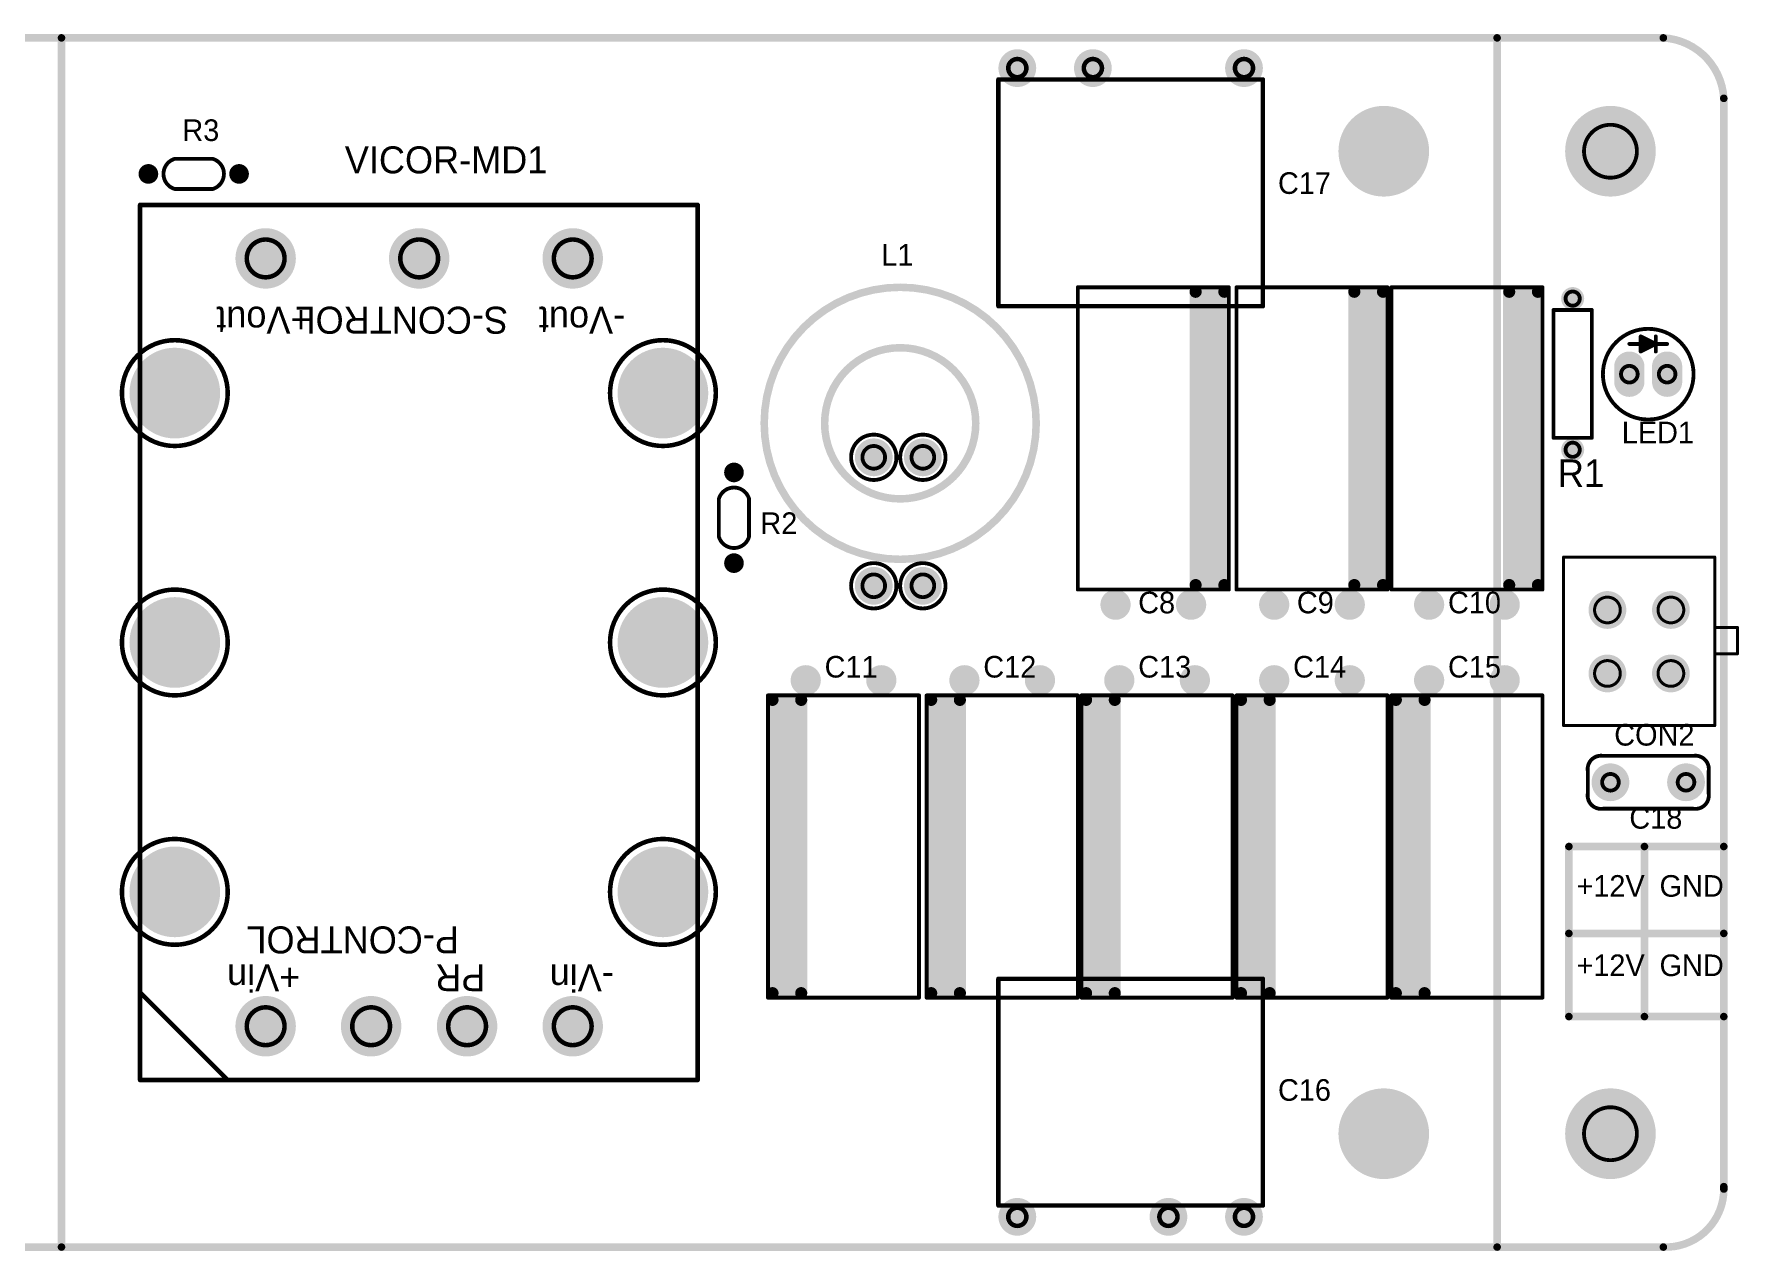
# Model space of a CAD drawing. Extents: x -2 to 211, y 0 to 80.
# Drawn here: x 98.2 to 211, y -0.3 to 80.2 of the extents above; entities that cross this region are included whole.
import ezdxf
from ezdxf.enums import TextEntityAlignment as Align

# ---------------------------------------------------------------- set-up
doc = ezdxf.new("R2010")
doc.units = 0
doc.header["$MEASUREMENT"] = 0
for name, color, linetype in [('2DLINES_1', 3, 'Continuous'), ('2DLINES_ALL', 2, 'Continuous'), ('BOARD_OUTLINE', 1, 'Continuous'), ('COMP_OUTLINE_TOP', 5, 'Continuous'), ('PADLAYER_BOTTOM', 7, 'Continuous'), ('PADLAYER_TOP', 6, 'Continuous'), ('TEXT_1', 4, 'Continuous'), ('TEXT_ALL', 10, 'Continuous'), ('TOOL_TOP', 8, 'Continuous')]:
    doc.layers.add(name, color=color, linetype=linetype)

msp = doc.modelspace()

# ---------------------------------------------------------------- linework, layer by layer
at = {"layer": '2DLINES_1'}
for points, const_width in [([(206.25, 59.75), (203.75, 59.75)], 0.254), ([(204.5, 59.25), (204.5, 60.25)], 0.254), ([(204.5, 60.25), (205.5, 59.75)], 0.254), ([(204.5, 59.5), (204.5, 60)], 0.254), ([(204.5, 60), (205.25, 59.75)], 0.254), ([(205.5, 59.75), (204.5, 59.25)], 0.254), ([(205.25, 59.75), (204.5, 59.5)], 0.254), ([(205.5, 59.25), (205.5, 60.25)], 0.254), ([(199.75, 26.5), (210, 26.5)], 0.5), ([(199.75, 15.25), (199.75, 26.5)], 0.5), ([(204.75, 26.5), (204.75, 15.25)], 0.5), ([(210, 26.5), (210, 15.25)], 0.5), ([(199.75, 20.75), (210, 20.75)], 0.5), ([(210, 15.25), (199.75, 15.25)], 0.5)]:
    msp.add_lwpolyline(points, dxfattribs=dict(at, const_width=const_width))
for points, const_width in [([(203.6865, 59.75, 1), (203.8135, 59.75, 1)], 0.127), ([(204.4365, 60.25, 1), (204.5635, 60.25, 1)], 0.127), ([(204.4365, 60.25, 1), (204.5635, 60.25, 1)], 0.127), ([(204.4365, 60, 1), (204.5635, 60, 1)], 0.127), ([(204.4365, 60, 1), (204.5635, 60, 1)], 0.127), ([(205.1865, 59.75, 1), (205.3135, 59.75, 1)], 0.127), ([(205.1865, 59.75, 1), (205.3135, 59.75, 1)], 0.127), ([(205.4365, 60.25, 1), (205.5635, 60.25, 1)], 0.127), ([(205.4365, 59.75, 1), (205.5635, 59.75, 1)], 0.127), ([(205.4365, 59.75, 1), (205.5635, 59.75, 1)], 0.127), ([(206.1865, 59.75, 1), (206.3135, 59.75, 1)], 0.127), ([(204.4365, 59.5, 1), (204.5635, 59.5, 1)], 0.127), ([(204.4365, 59.5, 1), (204.5635, 59.5, 1)], 0.127), ([(204.4365, 59.25, 1), (204.5635, 59.25, 1)], 0.127), ([(204.4365, 59.25, 1), (204.5635, 59.25, 1)], 0.127), ([(205.4365, 59.25, 1), (205.5635, 59.25, 1)], 0.127), ([(199.625, 26.5, 1), (199.875, 26.5, 1)], 0.25), ([(199.625, 26.5, 1), (199.875, 26.5, 1)], 0.25), ([(204.625, 26.5, 1), (204.875, 26.5, 1)], 0.25), ([(209.875, 26.5, 1), (210.125, 26.5, 1)], 0.25), ([(209.875, 26.5, 1), (210.125, 26.5, 1)], 0.25), ([(199.625, 20.75, 1), (199.875, 20.75, 1)], 0.25), ([(209.875, 20.75, 1), (210.125, 20.75, 1)], 0.25), ([(199.625, 15.25, 1), (199.875, 15.25, 1)], 0.25), ([(199.625, 15.25, 1), (199.875, 15.25, 1)], 0.25), ([(204.625, 15.25, 1), (204.875, 15.25, 1)], 0.25), ([(209.875, 15.25, 1), (210.125, 15.25, 1)], 0.25), ([(209.875, 15.25, 1), (210.125, 15.25, 1)], 0.25)]:
    msp.add_lwpolyline(points, format="xyb", close=True, dxfattribs=dict(at, const_width=const_width))
at = {"layer": '2DLINES_ALL', "const_width": 0.5}
for points in [[(100, 80), (195, 80)], [(100, 0), (100, 80)], [(195, 80), (195, 0)], [(195, 0), (100, 0)]]:
    msp.add_lwpolyline(points, dxfattribs=at)
at = {"layer": '2DLINES_ALL', "const_width": 0.25}
for points in [[(99.875, 80, 1), (100.125, 80, 1)], [(99.875, 80, 1), (100.125, 80, 1)], [(194.875, 80, 1), (195.125, 80, 1)], [(194.875, 80, 1), (195.125, 80, 1)], [(99.875, 0, 1), (100.125, 0, 1)], [(99.875, 0, 1), (100.125, 0, 1)], [(194.875, 0, 1), (195.125, 0, 1)], [(194.875, 0, 1), (195.125, 0, 1)]]:
    msp.add_lwpolyline(points, format="xyb", close=True, dxfattribs=at)
at = {"layer": '2DLINES_ALL', "const_width": 0.5}
for points in [[(146.5, 54.5, 1), (164.5, 54.5, 1), (146.5, 54.5)], [(150.5, 54.5, 1), (160.5, 54.5, 1), (150.5, 54.5)]]:
    msp.add_lwpolyline(points, format="xyb", dxfattribs=at)
at = {"layer": 'BOARD_OUTLINE', "const_width": 0.5}
for points in [[(206, 80), (4, 80, 0.43248)], [(210, 76, 0.380363), (206, 80)], [(210, 4), (210, 76, 0.380363)], [(206, 0, 0.426536), (210.00337, 3.83909, 0.010472)], [(210.00337, 3.83909, 0.010472), (210, 4)], [(4, 0), (206, 0, 0.426536)]]:
    msp.add_lwpolyline(points, format="xyb", dxfattribs=at)
at = {"layer": 'BOARD_OUTLINE', "const_width": 0.25}
for points in [[(205.875, 80, 1), (206.125, 80, 1)], [(205.875, 80, 1), (206.125, 80, 1)], [(209.875, 76, 1), (210.125, 76, 1)], [(209.875, 76, 1), (210.125, 76, 1)], [(209.875, 4, 1), (210.125, 4, 1)], [(209.875, 4, 1), (210.125, 4, 1)], [(209.87837, 3.83909, 1), (210.12837, 3.83909, 1)], [(209.87837, 3.83909, 1), (210.12837, 3.83909, 1)], [(205.875, 0, 1), (206.125, 0, 1)], [(205.875, 0, 1), (206.125, 0, 1)]]:
    msp.add_lwpolyline(points, format="xyb", close=True, dxfattribs=at)
at = {"layer": 'COMP_OUTLINE_TOP'}
for points, const_width in [([(179.5, 77.25), (162, 77.24999)], 0.3), ([(162, 77.24999), (162.00001, 62.24999)], 0.3), ([(179.50001, 62.25), (179.5, 77.25)], 0.3), ([(105.19999, 68.95), (142.09999, 68.95001)], 0.3), ([(105.20001, 11.05), (105.19999, 68.95)], 0.3), ([(142.09999, 68.95001), (142.10001, 11.05001)], 0.3), ([(167.25, 63.5), (177.25, 63.5)], 0.254), ([(167.25, 43.5), (167.25, 63.5)], 0.254), ([(175.05, 43.8), (175.05, 63.2)], 0.8), ([(175.05, 63.2), (176.95, 63.2)], 0.8), ([(175.992, 62.5), (175.992, 44.4)], 1.5), ([(176.95, 63.2), (176.95, 43.8)], 0.8), ([(177.25, 63.5), (177.25, 43.5)], 0.254), ([(177.75, 63.5), (187.75, 63.5)], 0.254), ([(177.75, 43.5), (177.75, 63.5)], 0.254), ([(185.55, 43.8), (185.55, 63.2)], 0.8), ([(185.55, 63.2), (187.45, 63.2)], 0.8), ([(186.492, 62.5), (186.492, 44.4)], 1.5), ([(187.45, 63.2), (187.45, 43.8)], 0.8), ([(187.75, 63.5), (187.75, 43.5)], 0.254), ([(188, 63.5), (198, 63.5)], 0.254), ([(188, 43.5), (188, 63.5)], 0.254), ([(195.8, 43.8), (195.8, 63.2)], 0.8), ([(195.8, 63.2), (197.7, 63.2)], 0.8), ([(196.742, 62.5), (196.742, 44.4)], 1.5), ([(197.7, 63.2), (197.7, 43.8)], 0.8), ([(198, 63.5), (198, 43.5)], 0.254), ([(162.00001, 62.24999), (179.50001, 62.25)], 0.3), ([(198.73, 53.54), (198.73, 62)], 0.254), ([(198.73, 62), (201.27, 62)], 0.254), ([(201.27, 62), (201.27, 53.54)], 0.254), ([(201.27, 53.54), (198.73, 53.54)], 0.254), ([(209.4, 45.65), (199.4, 45.65)], 0.2), ([(199.4, 45.65), (199.4, 34.5)], 0.2), ([(209.4, 41), (209.4, 45.65)], 0.2), ([(176.95, 43.8), (175.05, 43.8)], 0.8), ([(187.45, 43.8), (185.55, 43.8)], 0.8), ([(197.7, 43.8), (195.8, 43.8)], 0.8), ([(177.25, 43.5), (167.25, 43.5)], 0.254), ([(187.75, 43.5), (177.75, 43.5)], 0.254), ([(198, 43.5), (188, 43.5)], 0.254), ([(209.4, 43.15), (209.4, 36.65)], 0.2), ([(210.9, 41), (209.4, 41)], 0.2), ([(210.9, 39.25), (210.9, 41)], 0.2), ([(209.4, 34.5), (209.4, 39.25)], 0.2), ([(209.4, 39.25), (210.9, 39.25)], 0.2), ([(146.74999, 16.5), (146.75, 36.5)], 0.254), ([(146.75, 36.5), (156.75, 36.5)], 0.254), ([(147.04999, 16.8), (147.05, 36.2)], 0.8), ([(147.05, 36.2), (148.95, 36.2)], 0.8), ([(148.00799, 17.5), (148.008, 35.6)], 1.5), ([(148.95, 36.2), (148.94999, 16.8)], 0.8), ([(156.75, 36.5), (156.74999, 16.5)], 0.254), ([(157.24999, 16.5), (157.25, 36.5)], 0.254), ([(157.25, 36.5), (167.25, 36.5)], 0.254), ([(157.54999, 16.8), (157.55, 36.2)], 0.8), ([(157.55, 36.2), (159.45, 36.2)], 0.8), ([(158.50799, 17.5), (158.508, 35.6)], 1.5), ([(159.45, 36.2), (159.44999, 16.8)], 0.8), ([(167.25, 36.5), (167.24999, 16.5)], 0.254), ([(167.49999, 16.5), (167.5, 36.5)], 0.254), ([(167.5, 36.5), (177.5, 36.5)], 0.254), ([(167.79999, 16.8), (167.8, 36.2)], 0.8), ([(167.8, 36.2), (169.7, 36.2)], 0.8), ([(168.75799, 17.5), (168.758, 35.6)], 1.5), ([(169.7, 36.2), (169.69999, 16.8)], 0.8), ([(177.5, 36.5), (177.49999, 16.5)], 0.254), ([(177.74999, 16.5), (177.75, 36.5)], 0.254), ([(177.75, 36.5), (187.75, 36.5)], 0.254), ([(178.04999, 16.8), (178.05, 36.2)], 0.8), ([(178.05, 36.2), (179.95, 36.2)], 0.8), ([(179.00799, 17.5), (179.008, 35.6)], 1.5), ([(179.95, 36.2), (179.94999, 16.8)], 0.8), ([(187.75, 36.5), (187.74999, 16.5)], 0.254), ([(187.99999, 16.5), (188, 36.5)], 0.254), ([(188, 36.5), (198, 36.5)], 0.254), ([(188.29999, 16.8), (188.3, 36.2)], 0.8), ([(188.3, 36.2), (190.2, 36.2)], 0.8), ([(189.25799, 17.5), (189.258, 35.6)], 1.5), ([(190.2, 36.2), (190.19999, 16.8)], 0.8), ([(198, 36.5), (197.99999, 16.5)], 0.254), ([(199.4, 34.5), (209.4, 34.5)], 0.2), ([(202, 32.5), (208, 32.5)], 0.254), ([(148.94999, 16.8), (147.04999, 16.8)], 0.8), ([(159.44999, 16.8), (157.54999, 16.8)], 0.8), ([(179.5, 17.75), (162, 17.75)], 0.3), ([(162, 17.75), (162, 2.75)], 0.3), ([(169.69999, 16.8), (167.79999, 16.8)], 0.8), ([(179.94999, 16.8), (178.04999, 16.8)], 0.8), ([(179.5, 2.75), (179.5, 17.75)], 0.3), ([(190.19999, 16.8), (188.29999, 16.8)], 0.8), ([(110.80001, 11.25), (105.30001, 16.75)], 0.3), ([(156.74999, 16.5), (146.74999, 16.5)], 0.254), ([(167.24999, 16.5), (157.24999, 16.5)], 0.254), ([(177.49999, 16.5), (167.49999, 16.5)], 0.254), ([(187.74999, 16.5), (177.74999, 16.5)], 0.254), ([(197.99999, 16.5), (187.99999, 16.5)], 0.254), ([(110.30001, 11.75), (110.80001, 11.25)], 0.3), ([(110.30001, 11.75), (110.92501, 11.125)], 0.3), ([(142.10001, 11.05001), (105.20001, 11.05)], 0.3), ([(162, 2.75), (179.5, 2.75)], 0.3)]:
    msp.add_lwpolyline(points, dxfattribs=dict(at, const_width=const_width))
for points, const_width in [([(161.925, 77.24999, 1), (162.075, 77.24999, 1)], 0.15), ([(161.925, 77.24999, 1), (162.075, 77.24999, 1)], 0.15), ([(179.425, 77.25, 1), (179.575, 77.25, 1)], 0.15), ([(179.425, 77.25, 1), (179.575, 77.25, 1)], 0.15), ([(106.6865, 71, 1), (106.8135, 71, 1)], 0.127), ([(106.6865, 71, 1), (106.8135, 71, 1)], 0.127), ([(107.4365, 72, 1), (107.5635, 72, 1)], 0.127), ([(107.4365, 72, 1), (107.5635, 72, 1)], 0.127), ([(109.9365, 72, 1), (110.0635, 72, 1)], 0.127), ([(109.9365, 72, 1), (110.0635, 72, 1)], 0.127), ([(110.6865, 71, 1), (110.8135, 71, 1)], 0.127), ([(110.6865, 71, 1), (110.8135, 71, 1)], 0.127), ([(107.4365, 70, 1), (107.5635, 70, 1)], 0.127), ([(107.4365, 70, 1), (107.5635, 70, 1)], 0.127), ([(109.9365, 70, 1), (110.0635, 70, 1)], 0.127), ([(109.9365, 70, 1), (110.0635, 70, 1)], 0.127), ([(105.12499, 68.95, 1), (105.27499, 68.95, 1)], 0.15), ([(105.12499, 68.95, 1), (105.27499, 68.95, 1)], 0.15), ([(142.02499, 68.95001, 1), (142.17499, 68.95001, 1)], 0.15), ([(142.02499, 68.95001, 1), (142.17499, 68.95001, 1)], 0.15), ([(167.1865, 63.5, 1), (167.3135, 63.5, 1)], 0.127), ([(167.1865, 63.5, 1), (167.3135, 63.5, 1)], 0.127), ([(174.85, 63.2, 1), (175.25, 63.2, 1)], 0.4), ([(174.85, 63.2, 1), (175.25, 63.2, 1)], 0.4), ([(175.617, 62.5, 1), (176.367, 62.5, 1)], 0.75), ([(176.75, 63.2, 1), (177.15, 63.2, 1)], 0.4), ([(176.75, 63.2, 1), (177.15, 63.2, 1)], 0.4), ([(177.1865, 63.5, 1), (177.3135, 63.5, 1)], 0.127), ([(177.1865, 63.5, 1), (177.3135, 63.5, 1)], 0.127), ([(177.6865, 63.5, 1), (177.8135, 63.5, 1)], 0.127), ([(177.6865, 63.5, 1), (177.8135, 63.5, 1)], 0.127), ([(185.35, 63.2, 1), (185.75, 63.2, 1)], 0.4), ([(185.35, 63.2, 1), (185.75, 63.2, 1)], 0.4), ([(186.117, 62.5, 1), (186.867, 62.5, 1)], 0.75), ([(187.25, 63.2, 1), (187.65, 63.2, 1)], 0.4), ([(187.25, 63.2, 1), (187.65, 63.2, 1)], 0.4), ([(187.6865, 63.5, 1), (187.8135, 63.5, 1)], 0.127), ([(187.6865, 63.5, 1), (187.8135, 63.5, 1)], 0.127), ([(187.9365, 63.5, 1), (188.0635, 63.5, 1)], 0.127), ([(187.9365, 63.5, 1), (188.0635, 63.5, 1)], 0.127), ([(195.6, 63.2, 1), (196, 63.2, 1)], 0.4), ([(195.6, 63.2, 1), (196, 63.2, 1)], 0.4), ([(196.367, 62.5, 1), (197.117, 62.5, 1)], 0.75), ([(197.5, 63.2, 1), (197.9, 63.2, 1)], 0.4), ([(197.5, 63.2, 1), (197.9, 63.2, 1)], 0.4), ([(197.9365, 63.5, 1), (198.0635, 63.5, 1)], 0.127), ([(197.9365, 63.5, 1), (198.0635, 63.5, 1)], 0.127), ([(161.92501, 62.24999, 1), (162.07501, 62.24999, 1)], 0.15), ([(161.92501, 62.24999, 1), (162.07501, 62.24999, 1)], 0.15), ([(179.42501, 62.25, 1), (179.57501, 62.25, 1)], 0.15), ([(179.42501, 62.25, 1), (179.57501, 62.25, 1)], 0.15), ([(198.6665, 62, 1), (198.7935, 62, 1)], 0.127), ([(198.6665, 62, 1), (198.7935, 62, 1)], 0.127), ([(201.2065, 62, 1), (201.3335, 62, 1)], 0.127), ([(201.2065, 62, 1), (201.3335, 62, 1)], 0.127), ([(198.6665, 53.54, 1), (198.7935, 53.54, 1)], 0.127), ([(198.6665, 53.54, 1), (198.7935, 53.54, 1)], 0.127), ([(201.2065, 53.54, 1), (201.3335, 53.54, 1)], 0.127), ([(201.2065, 53.54, 1), (201.3335, 53.54, 1)], 0.127), ([(144.4365, 50.25, 1), (144.5635, 50.25, 1)], 0.127), ([(144.4365, 50.25, 1), (144.5635, 50.25, 1)], 0.127), ([(143.4365, 49.5, 1), (143.5635, 49.5, 1)], 0.127), ([(143.4365, 49.5, 1), (143.5635, 49.5, 1)], 0.127), ([(145.4365, 49.5, 1), (145.5635, 49.5, 1)], 0.127), ([(145.4365, 49.5, 1), (145.5635, 49.5, 1)], 0.127), ([(143.4365, 47, 1), (143.5635, 47, 1)], 0.127), ([(143.4365, 47, 1), (143.5635, 47, 1)], 0.127), ([(144.4365, 46.25, 1), (144.5635, 46.25, 1)], 0.127), ([(144.4365, 46.25, 1), (144.5635, 46.25, 1)], 0.127), ([(145.4365, 47, 1), (145.5635, 47, 1)], 0.127), ([(145.4365, 47, 1), (145.5635, 47, 1)], 0.127), ([(175.617, 44.4, 1), (176.367, 44.4, 1)], 0.75), ([(186.117, 44.4, 1), (186.867, 44.4, 1)], 0.75), ([(196.367, 44.4, 1), (197.117, 44.4, 1)], 0.75), ([(199.35, 45.65, 1), (199.45, 45.65, 1)], 0.1), ([(199.35, 45.65, 1), (199.45, 45.65, 1)], 0.1), ([(209.35, 45.65, 1), (209.45, 45.65, 1)], 0.1), ([(209.35, 45.65, 1), (209.45, 45.65, 1)], 0.1), ([(174.85, 43.8, 1), (175.25, 43.8, 1)], 0.4), ([(174.85, 43.8, 1), (175.25, 43.8, 1)], 0.4), ([(176.75, 43.8, 1), (177.15, 43.8, 1)], 0.4), ([(176.75, 43.8, 1), (177.15, 43.8, 1)], 0.4), ([(185.35, 43.8, 1), (185.75, 43.8, 1)], 0.4), ([(185.35, 43.8, 1), (185.75, 43.8, 1)], 0.4), ([(187.25, 43.8, 1), (187.65, 43.8, 1)], 0.4), ([(187.25, 43.8, 1), (187.65, 43.8, 1)], 0.4), ([(195.6, 43.8, 1), (196, 43.8, 1)], 0.4), ([(195.6, 43.8, 1), (196, 43.8, 1)], 0.4), ([(197.5, 43.8, 1), (197.9, 43.8, 1)], 0.4), ([(197.5, 43.8, 1), (197.9, 43.8, 1)], 0.4), ([(167.1865, 43.5, 1), (167.3135, 43.5, 1)], 0.127), ([(167.1865, 43.5, 1), (167.3135, 43.5, 1)], 0.127), ([(177.1865, 43.5, 1), (177.3135, 43.5, 1)], 0.127), ([(177.1865, 43.5, 1), (177.3135, 43.5, 1)], 0.127), ([(177.6865, 43.5, 1), (177.8135, 43.5, 1)], 0.127), ([(177.6865, 43.5, 1), (177.8135, 43.5, 1)], 0.127), ([(187.6865, 43.5, 1), (187.8135, 43.5, 1)], 0.127), ([(187.6865, 43.5, 1), (187.8135, 43.5, 1)], 0.127), ([(187.9365, 43.5, 1), (188.0635, 43.5, 1)], 0.127), ([(187.9365, 43.5, 1), (188.0635, 43.5, 1)], 0.127), ([(197.9365, 43.5, 1), (198.0635, 43.5, 1)], 0.127), ([(197.9365, 43.5, 1), (198.0635, 43.5, 1)], 0.127), ([(209.35, 43.15, 1), (209.45, 43.15, 1)], 0.1), ([(209.35, 41, 1), (209.45, 41, 1)], 0.1), ([(209.35, 41, 1), (209.45, 41, 1)], 0.1), ([(210.85, 41, 1), (210.95, 41, 1)], 0.1), ([(210.85, 41, 1), (210.95, 41, 1)], 0.1), ([(209.35, 39.25, 1), (209.45, 39.25, 1)], 0.1), ([(209.35, 39.25, 1), (209.45, 39.25, 1)], 0.1), ([(210.85, 39.25, 1), (210.95, 39.25, 1)], 0.1), ([(210.85, 39.25, 1), (210.95, 39.25, 1)], 0.1), ([(146.6865, 36.5, 1), (146.8135, 36.5, 1)], 0.127), ([(146.6865, 36.5, 1), (146.8135, 36.5, 1)], 0.127), ([(146.85, 36.2, 1), (147.25, 36.2, 1)], 0.4), ([(146.85, 36.2, 1), (147.25, 36.2, 1)], 0.4), ([(147.633, 35.6, 1), (148.383, 35.6, 1)], 0.75), ([(148.75, 36.2, 1), (149.15, 36.2, 1)], 0.4), ([(148.75, 36.2, 1), (149.15, 36.2, 1)], 0.4), ([(156.6865, 36.5, 1), (156.8135, 36.5, 1)], 0.127), ([(156.6865, 36.5, 1), (156.8135, 36.5, 1)], 0.127), ([(157.1865, 36.5, 1), (157.3135, 36.5, 1)], 0.127), ([(157.1865, 36.5, 1), (157.3135, 36.5, 1)], 0.127), ([(157.35, 36.2, 1), (157.75, 36.2, 1)], 0.4), ([(157.35, 36.2, 1), (157.75, 36.2, 1)], 0.4), ([(158.133, 35.6, 1), (158.883, 35.6, 1)], 0.75), ([(159.25, 36.2, 1), (159.65, 36.2, 1)], 0.4), ([(159.25, 36.2, 1), (159.65, 36.2, 1)], 0.4), ([(167.1865, 36.5, 1), (167.3135, 36.5, 1)], 0.127), ([(167.1865, 36.5, 1), (167.3135, 36.5, 1)], 0.127), ([(167.4365, 36.5, 1), (167.5635, 36.5, 1)], 0.127), ([(167.4365, 36.5, 1), (167.5635, 36.5, 1)], 0.127), ([(167.6, 36.2, 1), (168, 36.2, 1)], 0.4), ([(167.6, 36.2, 1), (168, 36.2, 1)], 0.4), ([(168.383, 35.6, 1), (169.133, 35.6, 1)], 0.75), ([(169.5, 36.2, 1), (169.9, 36.2, 1)], 0.4), ([(169.5, 36.2, 1), (169.9, 36.2, 1)], 0.4), ([(177.4365, 36.5, 1), (177.5635, 36.5, 1)], 0.127), ([(177.4365, 36.5, 1), (177.5635, 36.5, 1)], 0.127), ([(177.6865, 36.5, 1), (177.8135, 36.5, 1)], 0.127), ([(177.6865, 36.5, 1), (177.8135, 36.5, 1)], 0.127), ([(177.85, 36.2, 1), (178.25, 36.2, 1)], 0.4), ([(177.85, 36.2, 1), (178.25, 36.2, 1)], 0.4), ([(178.633, 35.6, 1), (179.383, 35.6, 1)], 0.75), ([(179.75, 36.2, 1), (180.15, 36.2, 1)], 0.4), ([(179.75, 36.2, 1), (180.15, 36.2, 1)], 0.4), ([(187.6865, 36.5, 1), (187.8135, 36.5, 1)], 0.127), ([(187.6865, 36.5, 1), (187.8135, 36.5, 1)], 0.127), ([(187.9365, 36.5, 1), (188.0635, 36.5, 1)], 0.127), ([(187.9365, 36.5, 1), (188.0635, 36.5, 1)], 0.127), ([(188.1, 36.2, 1), (188.5, 36.2, 1)], 0.4), ([(188.1, 36.2, 1), (188.5, 36.2, 1)], 0.4), ([(188.883, 35.6, 1), (189.633, 35.6, 1)], 0.75), ([(190, 36.2, 1), (190.4, 36.2, 1)], 0.4), ([(190, 36.2, 1), (190.4, 36.2, 1)], 0.4), ([(197.9365, 36.5, 1), (198.0635, 36.5, 1)], 0.127), ([(197.9365, 36.5, 1), (198.0635, 36.5, 1)], 0.127), ([(209.35, 36.65, 1), (209.45, 36.65, 1)], 0.1), ([(199.35, 34.5, 1), (199.45, 34.5, 1)], 0.1), ([(199.35, 34.5, 1), (199.45, 34.5, 1)], 0.1), ([(209.35, 34.5, 1), (209.45, 34.5, 1)], 0.1), ([(209.35, 34.5, 1), (209.45, 34.5, 1)], 0.1), ([(200.92762, 31.625, 1), (201.05462, 31.625, 1)], 0.127), ([(200.92762, 31.625, 1), (201.05462, 31.625, 1)], 0.127), ([(200.9365, 31.5, 1), (201.0635, 31.5, 1)], 0.127), ([(200.9365, 31.5, 1), (201.0635, 31.5, 1)], 0.127), ([(201.9365, 32.5, 1), (202.0635, 32.5, 1)], 0.127), ([(201.9365, 32.5, 1), (202.0635, 32.5, 1)], 0.127), ([(207.9365, 32.5, 1), (208.0635, 32.5, 1)], 0.127), ([(207.9365, 32.5, 1), (208.0635, 32.5, 1)], 0.127), ([(208.9365, 31.5, 1), (209.0635, 31.5, 1)], 0.127), ([(208.9365, 31.5, 1), (209.0635, 31.5, 1)], 0.127), ([(208.94538, 31.625, 1), (209.07238, 31.625, 1)], 0.127), ([(208.94538, 31.625, 1), (209.07238, 31.625, 1)], 0.127), ([(200.92762, 29.875, 1), (201.05462, 29.875, 1)], 0.127), ([(200.92762, 29.875, 1), (201.05462, 29.875, 1)], 0.127), ([(200.9365, 30, 1), (201.0635, 30, 1)], 0.127), ([(200.9365, 30, 1), (201.0635, 30, 1)], 0.127), ([(208.9365, 30, 1), (209.0635, 30, 1)], 0.127), ([(208.9365, 30, 1), (209.0635, 30, 1)], 0.127), ([(208.94538, 29.875, 1), (209.07238, 29.875, 1)], 0.127), ([(208.94538, 29.875, 1), (209.07238, 29.875, 1)], 0.127), ([(201.9365, 29, 1), (202.0635, 29, 1)], 0.127), ([(201.9365, 29, 1), (202.0635, 29, 1)], 0.127), ([(207.9365, 29, 1), (208.0635, 29, 1)], 0.127), ([(207.9365, 29, 1), (208.0635, 29, 1)], 0.127), ([(147.63299, 17.5, 1), (148.38299, 17.5, 1)], 0.75), ([(158.13299, 17.5, 1), (158.88299, 17.5, 1)], 0.75), ([(168.38299, 17.5, 1), (169.13299, 17.5, 1)], 0.75), ([(178.63299, 17.5, 1), (179.38299, 17.5, 1)], 0.75), ([(188.88299, 17.5, 1), (189.63299, 17.5, 1)], 0.75), ([(146.84999, 16.8, 1), (147.24999, 16.8, 1)], 0.4), ([(146.84999, 16.8, 1), (147.24999, 16.8, 1)], 0.4), ([(148.74999, 16.8, 1), (149.14999, 16.8, 1)], 0.4), ([(148.74999, 16.8, 1), (149.14999, 16.8, 1)], 0.4), ([(157.34999, 16.8, 1), (157.74999, 16.8, 1)], 0.4), ([(157.34999, 16.8, 1), (157.74999, 16.8, 1)], 0.4), ([(159.24999, 16.8, 1), (159.64999, 16.8, 1)], 0.4), ([(159.24999, 16.8, 1), (159.64999, 16.8, 1)], 0.4), ([(161.925, 17.75, 1), (162.075, 17.75, 1)], 0.15), ([(161.925, 17.75, 1), (162.075, 17.75, 1)], 0.15), ([(167.59999, 16.8, 1), (167.99999, 16.8, 1)], 0.4), ([(167.59999, 16.8, 1), (167.99999, 16.8, 1)], 0.4), ([(169.49999, 16.8, 1), (169.89999, 16.8, 1)], 0.4), ([(169.49999, 16.8, 1), (169.89999, 16.8, 1)], 0.4), ([(177.84999, 16.8, 1), (178.24999, 16.8, 1)], 0.4), ([(177.84999, 16.8, 1), (178.24999, 16.8, 1)], 0.4), ([(179.425, 17.75, 1), (179.575, 17.75, 1)], 0.15), ([(179.425, 17.75, 1), (179.575, 17.75, 1)], 0.15), ([(179.74999, 16.8, 1), (180.14999, 16.8, 1)], 0.4), ([(179.74999, 16.8, 1), (180.14999, 16.8, 1)], 0.4), ([(188.09999, 16.8, 1), (188.49999, 16.8, 1)], 0.4), ([(188.09999, 16.8, 1), (188.49999, 16.8, 1)], 0.4), ([(189.99999, 16.8, 1), (190.39999, 16.8, 1)], 0.4), ([(189.99999, 16.8, 1), (190.39999, 16.8, 1)], 0.4), ([(105.22501, 16.75, 1), (105.37501, 16.75, 1)], 0.15), ([(146.68649, 16.5, 1), (146.81349, 16.5, 1)], 0.127), ([(146.68649, 16.5, 1), (146.81349, 16.5, 1)], 0.127), ([(156.68649, 16.5, 1), (156.81349, 16.5, 1)], 0.127), ([(156.68649, 16.5, 1), (156.81349, 16.5, 1)], 0.127), ([(157.18649, 16.5, 1), (157.31349, 16.5, 1)], 0.127), ([(157.18649, 16.5, 1), (157.31349, 16.5, 1)], 0.127), ([(167.18649, 16.5, 1), (167.31349, 16.5, 1)], 0.127), ([(167.18649, 16.5, 1), (167.31349, 16.5, 1)], 0.127), ([(167.43649, 16.5, 1), (167.56349, 16.5, 1)], 0.127), ([(167.43649, 16.5, 1), (167.56349, 16.5, 1)], 0.127), ([(177.43649, 16.5, 1), (177.56349, 16.5, 1)], 0.127), ([(177.43649, 16.5, 1), (177.56349, 16.5, 1)], 0.127), ([(177.68649, 16.5, 1), (177.81349, 16.5, 1)], 0.127), ([(177.68649, 16.5, 1), (177.81349, 16.5, 1)], 0.127), ([(187.68649, 16.5, 1), (187.81349, 16.5, 1)], 0.127), ([(187.68649, 16.5, 1), (187.81349, 16.5, 1)], 0.127), ([(187.93649, 16.5, 1), (188.06349, 16.5, 1)], 0.127), ([(187.93649, 16.5, 1), (188.06349, 16.5, 1)], 0.127), ([(197.93649, 16.5, 1), (198.06349, 16.5, 1)], 0.127), ([(197.93649, 16.5, 1), (198.06349, 16.5, 1)], 0.127), ([(110.22501, 11.75, 1), (110.37501, 11.75, 1)], 0.15), ([(110.22501, 11.75, 1), (110.37501, 11.75, 1)], 0.15), ([(110.72501, 11.25, 1), (110.87501, 11.25, 1)], 0.15), ([(110.72501, 11.25, 1), (110.87501, 11.25, 1)], 0.15), ([(105.12501, 11.05, 1), (105.27501, 11.05, 1)], 0.15), ([(105.12501, 11.05, 1), (105.27501, 11.05, 1)], 0.15), ([(110.85001, 11.125, 1), (111.00001, 11.125, 1)], 0.15), ([(142.02501, 11.05001, 1), (142.17501, 11.05001, 1)], 0.15), ([(142.02501, 11.05001, 1), (142.17501, 11.05001, 1)], 0.15), ([(161.925, 2.75, 1), (162.075, 2.75, 1)], 0.15), ([(161.925, 2.75, 1), (162.075, 2.75, 1)], 0.15), ([(179.425, 2.75, 1), (179.575, 2.75, 1)], 0.15), ([(179.425, 2.75, 1), (179.575, 2.75, 1)], 0.15)]:
    msp.add_lwpolyline(points, format="xyb", close=True, dxfattribs=dict(at, const_width=const_width))
at = {"layer": 'COMP_OUTLINE_TOP', "const_width": 0.254}
for points in [[(106.75, 71, -0.333333), (107.5, 72)], [(107.5, 70, -0.333333), (106.75, 71, -0.333333)], [(107.5, 72), (110, 72, -0.333333)], [(110, 72, -0.333333), (110.75, 71, -0.333333)], [(110.75, 71, -0.333333), (110, 70)], [(110, 70), (107.5, 70, -0.333333)], [(202, 57.75, 1), (208, 57.75, 1), (202, 57.75)], [(152.25, 52.25, 1), (155.25, 52.25, 1), (152.25, 52.25)], [(155.5, 52.25, 1), (158.5, 52.25, 1), (155.5, 52.25)], [(143.5, 49.5, -0.333333), (144.5, 50.25, -0.333333)], [(144.5, 50.25, -0.333333), (145.5, 49.5)], [(143.5, 47), (143.5, 49.5, -0.333333)], [(145.5, 49.5), (145.5, 47, -0.333333)], [(144.5, 46.25, -0.333333), (143.5, 47)], [(145.5, 47, -0.333333), (144.5, 46.25, -0.333333)], [(152.25, 43.75, 1), (155.25, 43.75, 1), (152.25, 43.75)], [(155.5, 43.75, 1), (158.5, 43.75, 1), (155.5, 43.75)], [(200.99112, 31.625, -0.456412), (202, 32.5)], [(201, 31.5, -0.035489), (200.99112, 31.625, -0.456412)], [(201, 30), (201, 31.5, -0.035489)], [(208, 32.5, -0.456412), (209.00888, 31.625, -0.035489)], [(209.00888, 31.625, -0.035489), (209, 31.5)], [(209, 31.5), (209, 30, -0.035489)], [(200.99112, 29.875, -0.035489), (201, 30)], [(202, 29, -0.456412), (200.99112, 29.875, -0.035489)], [(209.00888, 29.875, -0.456412), (208, 29)], [(209, 30, -0.035489), (209.00888, 29.875, -0.456412)], [(208, 29), (202, 29, -0.456412)]]:
    msp.add_lwpolyline(points, format="xyb", dxfattribs=at)
at = {"layer": 'PADLAYER_BOTTOM'}
for points, const_width in [([(162.625, 78, 1), (163.875, 78, 1)], 1.25), ([(167.625, 78, 1), (168.875, 78, 1)], 1.25), ([(177.625, 78, 1), (178.875, 78, 1)], 1.25), ([(186, 72.5, 1), (189, 72.5, 1)], 3), ([(201, 72.5, 1), (204, 72.5, 1)], 3), ([(105.425, 71, 1), (106.075, 71, 1)], 0.65), ([(111.425, 71, 1), (112.075, 71, 1)], 0.65), ([(112.50999, 65.41, 1), (114.50999, 65.41, 1)], 2), ([(122.66999, 65.41001, 1), (124.66999, 65.41001, 1)], 2), ([(132.82999, 65.41001, 1), (134.82999, 65.41001, 1)], 2), ([(199.619, 62.75, 1), (200.381, 62.75, 1)], 0.762), ([(105.99999, 56.5, 1), (108.99999, 56.5, 1)], 3), ([(138.29999, 56.50001, 1), (141.29999, 56.50001, 1)], 3), ([(203.25, 58.25, 1), (204.25, 58.25, 1)], 1), ([(205.75, 58.25, 1), (206.75, 58.25, 1)], 1), ([(203.25, 57.25, 1), (204.25, 57.25, 1)], 1), ([(205.75, 57.25, 1), (206.75, 57.25, 1)], 1), ([(153.125, 52.25, 1), (154.375, 52.25, 1)], 1.25), ([(156.375, 52.25, 1), (157.625, 52.25, 1)], 1.25), ([(199.619, 52.75, 1), (200.381, 52.75, 1)], 0.762), ([(144.175, 51.25, 1), (144.825, 51.25, 1)], 0.65), ([(144.175, 45.25, 1), (144.825, 45.25, 1)], 0.65), ([(153.125, 43.75, 1), (154.375, 43.75, 1)], 1.25), ([(156.375, 43.75, 1), (157.625, 43.75, 1)], 1.25), ([(106, 40, 1), (109, 40, 1)], 3), ([(138.3, 40.00001, 1), (141.3, 40.00001, 1)], 3), ([(169.25, 42.5, 1), (170.25, 42.5, 1)], 1), ([(174.25, 42.5, 1), (175.25, 42.5, 1)], 1), ([(179.75, 42.5, 1), (180.75, 42.5, 1)], 1), ([(184.75, 42.5, 1), (185.75, 42.5, 1)], 1), ([(190, 42.5, 1), (191, 42.5, 1)], 1), ([(195, 42.5, 1), (196, 42.5, 1)], 1), ([(201.675, 42.15, 1), (202.925, 42.15, 1)], 1.25), ([(205.875, 42.15, 1), (207.125, 42.15, 1)], 1.25), ([(148.75, 37.5, 1), (149.75, 37.5, 1)], 1), ([(153.75, 37.5, 1), (154.75, 37.5, 1)], 1), ([(159.25, 37.5, 1), (160.25, 37.5, 1)], 1), ([(164.25, 37.5, 1), (165.25, 37.5, 1)], 1), ([(169.5, 37.5, 1), (170.5, 37.5, 1)], 1), ([(174.5, 37.5, 1), (175.5, 37.5, 1)], 1), ([(179.75, 37.5, 1), (180.75, 37.5, 1)], 1), ([(184.75, 37.5, 1), (185.75, 37.5, 1)], 1), ([(190, 37.5, 1), (191, 37.5, 1)], 1), ([(195, 37.5, 1), (196, 37.5, 1)], 1), ([(201.675, 37.95, 1), (202.925, 37.95, 1)], 1.25), ([(205.875, 37.95, 1), (207.125, 37.95, 1)], 1.25), ([(201.875, 30.75, 1), (203.125, 30.75, 1)], 1.25), ([(206.875, 30.75, 1), (208.125, 30.75, 1)], 1.25), ([(106.00001, 23.5, 1), (109.00001, 23.5, 1)], 3), ([(138.3, 23.50001, 1), (141.3, 23.50001, 1)], 3), ([(112.51001, 14.61, 1), (114.51001, 14.61, 1)], 2), ([(119.49001, 14.61, 1), (121.49001, 14.61, 1)], 2), ([(125.84001, 14.61001, 1), (127.84001, 14.61001, 1)], 2), ([(132.83001, 14.61001, 1), (134.83001, 14.61001, 1)], 2), ([(186, 7.5, 1), (189, 7.5, 1)], 3), ([(201, 7.5, 1), (204, 7.5, 1)], 3), ([(162.625, 2, 1), (163.875, 2, 1)], 1.25), ([(172.625, 2, 1), (173.875, 2, 1)], 1.25), ([(177.625, 2, 1), (178.875, 2, 1)], 1.25)]:
    msp.add_lwpolyline(points, format="xyb", close=True, dxfattribs=dict(at, const_width=const_width))
for points in [[(204.75, 57.25), (204.75, 58.25), (202.75, 57.25), (202.75, 58.25)], [(207.25, 57.25), (207.25, 58.25), (205.25, 57.25), (205.25, 58.25)]]:
    msp.add_solid(points, dxfattribs=at)
at = {"layer": 'PADLAYER_TOP'}
for points, const_width in [([(162.625, 78, 1), (163.875, 78, 1)], 1.25), ([(167.625, 78, 1), (168.875, 78, 1)], 1.25), ([(177.625, 78, 1), (178.875, 78, 1)], 1.25), ([(186, 72.5, 1), (189, 72.5, 1)], 3), ([(201, 72.5, 1), (204, 72.5, 1)], 3), ([(105.425, 71, 1), (106.075, 71, 1)], 0.65), ([(111.425, 71, 1), (112.075, 71, 1)], 0.65), ([(112.50999, 65.41, 1), (114.50999, 65.41, 1)], 2), ([(122.66999, 65.41001, 1), (124.66999, 65.41001, 1)], 2), ([(132.82999, 65.41001, 1), (134.82999, 65.41001, 1)], 2), ([(199.619, 62.75, 1), (200.381, 62.75, 1)], 0.762), ([(105.99999, 56.5, 1), (108.99999, 56.5, 1)], 3), ([(138.29999, 56.50001, 1), (141.29999, 56.50001, 1)], 3), ([(203.25, 58.25, 1), (204.25, 58.25, 1)], 1), ([(205.75, 58.25, 1), (206.75, 58.25, 1)], 1), ([(203.25, 57.25, 1), (204.25, 57.25, 1)], 1), ([(205.75, 57.25, 1), (206.75, 57.25, 1)], 1), ([(153.125, 52.25, 1), (154.375, 52.25, 1)], 1.25), ([(156.375, 52.25, 1), (157.625, 52.25, 1)], 1.25), ([(199.619, 52.75, 1), (200.381, 52.75, 1)], 0.762), ([(144.175, 51.25, 1), (144.825, 51.25, 1)], 0.65), ([(144.175, 45.25, 1), (144.825, 45.25, 1)], 0.65), ([(153.125, 43.75, 1), (154.375, 43.75, 1)], 1.25), ([(156.375, 43.75, 1), (157.625, 43.75, 1)], 1.25), ([(106, 40, 1), (109, 40, 1)], 3), ([(138.3, 40.00001, 1), (141.3, 40.00001, 1)], 3), ([(169.25, 42.5, 1), (170.25, 42.5, 1)], 1), ([(174.25, 42.5, 1), (175.25, 42.5, 1)], 1), ([(179.75, 42.5, 1), (180.75, 42.5, 1)], 1), ([(184.75, 42.5, 1), (185.75, 42.5, 1)], 1), ([(190, 42.5, 1), (191, 42.5, 1)], 1), ([(195, 42.5, 1), (196, 42.5, 1)], 1), ([(201.675, 42.15, 1), (202.925, 42.15, 1)], 1.25), ([(205.875, 42.15, 1), (207.125, 42.15, 1)], 1.25), ([(148.75, 37.5, 1), (149.75, 37.5, 1)], 1), ([(153.75, 37.5, 1), (154.75, 37.5, 1)], 1), ([(159.25, 37.5, 1), (160.25, 37.5, 1)], 1), ([(164.25, 37.5, 1), (165.25, 37.5, 1)], 1), ([(169.5, 37.5, 1), (170.5, 37.5, 1)], 1), ([(174.5, 37.5, 1), (175.5, 37.5, 1)], 1), ([(179.75, 37.5, 1), (180.75, 37.5, 1)], 1), ([(184.75, 37.5, 1), (185.75, 37.5, 1)], 1), ([(190, 37.5, 1), (191, 37.5, 1)], 1), ([(195, 37.5, 1), (196, 37.5, 1)], 1), ([(201.675, 37.95, 1), (202.925, 37.95, 1)], 1.25), ([(205.875, 37.95, 1), (207.125, 37.95, 1)], 1.25), ([(201.875, 30.75, 1), (203.125, 30.75, 1)], 1.25), ([(206.875, 30.75, 1), (208.125, 30.75, 1)], 1.25), ([(106.00001, 23.5, 1), (109.00001, 23.5, 1)], 3), ([(138.3, 23.50001, 1), (141.3, 23.50001, 1)], 3), ([(112.51001, 14.61, 1), (114.51001, 14.61, 1)], 2), ([(119.49001, 14.61, 1), (121.49001, 14.61, 1)], 2), ([(125.84001, 14.61001, 1), (127.84001, 14.61001, 1)], 2), ([(132.83001, 14.61001, 1), (134.83001, 14.61001, 1)], 2), ([(186, 7.5, 1), (189, 7.5, 1)], 3), ([(201, 7.5, 1), (204, 7.5, 1)], 3), ([(162.625, 2, 1), (163.875, 2, 1)], 1.25), ([(172.625, 2, 1), (173.875, 2, 1)], 1.25), ([(177.625, 2, 1), (178.875, 2, 1)], 1.25)]:
    msp.add_lwpolyline(points, format="xyb", close=True, dxfattribs=dict(at, const_width=const_width))
for points in [[(204.75, 57.25), (204.75, 58.25), (202.75, 57.25), (202.75, 58.25)], [(207.25, 57.25), (207.25, 58.25), (205.25, 57.25), (205.25, 58.25)]]:
    msp.add_solid(points, dxfattribs=at)
at = {"layer": 'TOOL_TOP'}
for points, const_width in [([(162.65, 78, 1), (163.85, 78, 1), (162.65, 78)], 0.3), ([(167.65, 78, 1), (168.85, 78, 1), (167.65, 78)], 0.3), ([(177.65, 78, 1), (178.85, 78, 1), (177.65, 78)], 0.3), ([(185.75, 72.5, 1), (189.25, 72.5, 1), (185.75, 72.5)], 0.8), ([(200.75, 72.5, 1), (204.25, 72.5, 1), (200.75, 72.5)], 0.254), ([(105.35, 71, 1), (106.15, 71, 1), (105.35, 71)], 0.254), ([(111.35, 71, 1), (112.15, 71, 1), (111.35, 71)], 0.254), ([(112.25999, 65.41, 1), (114.75999, 65.41, 1), (112.25999, 65.41)], 0.3), ([(122.41999, 65.41001, 1), (124.91999, 65.41001, 1), (122.41999, 65.41001)], 0.3), ([(132.57999, 65.41001, 1), (135.07999, 65.41001, 1), (132.57999, 65.41001)], 0.3), ([(199.5301, 62.75, 1), (200.4699, 62.75, 1), (199.5301, 62.75)], 0.254), ([(103.99999, 56.5, 1), (110.99999, 56.5, 1), (103.99999, 56.5)], 0.3), ([(136.29999, 56.50001, 1), (143.29999, 56.50001, 1), (136.29999, 56.50001)], 0.3), ([(203.2, 57.75, 1), (204.3, 57.75, 1), (203.2, 57.75)], 0.254), ([(205.7, 57.75, 1), (206.8, 57.75, 1), (205.7, 57.75)], 0.254), ([(153, 52.25, 1), (154.5, 52.25, 1), (153, 52.25)], 0.254), ([(156.25, 52.25, 1), (157.75, 52.25, 1), (156.25, 52.25)], 0.254), ([(199.5301, 52.75, 1), (200.4699, 52.75, 1), (199.5301, 52.75)], 0.254), ([(144.1, 51.25, 1), (144.9, 51.25, 1), (144.1, 51.25)], 0.254), ([(144.1, 45.25, 1), (144.9, 45.25, 1), (144.1, 45.25)], 0.254), ([(153, 43.75, 1), (154.5, 43.75, 1), (153, 43.75)], 0.254), ([(156.25, 43.75, 1), (157.75, 43.75, 1), (156.25, 43.75)], 0.254), ([(104, 40, 1), (111, 40, 1), (104, 40)], 0.3), ([(136.3, 40.00001, 1), (143.3, 40.00001, 1), (136.3, 40.00001)], 0.3), ([(169.2, 42.5, 1), (170.3, 42.5, 1), (169.2, 42.5)], 0.8), ([(174.2, 42.5, 1), (175.3, 42.5, 1), (174.2, 42.5)], 0.8), ([(179.7, 42.5, 1), (180.8, 42.5, 1), (179.7, 42.5)], 0.8), ([(184.7, 42.5, 1), (185.8, 42.5, 1), (184.7, 42.5)], 0.8), ([(189.95, 42.5, 1), (191.05, 42.5, 1), (189.95, 42.5)], 0.8), ([(194.95, 42.5, 1), (196.05, 42.5, 1), (194.95, 42.5)], 0.8), ([(201.45, 42.15, 1), (203.15, 42.15, 1), (201.45, 42.15)], 0.2), ([(205.65, 42.15, 1), (207.35, 42.15, 1), (205.65, 42.15)], 0.2), ([(148.7, 37.5, 1), (149.8, 37.5, 1), (148.7, 37.5)], 0.8), ([(153.7, 37.5, 1), (154.8, 37.5, 1), (153.7, 37.5)], 0.8), ([(159.2, 37.5, 1), (160.3, 37.5, 1), (159.2, 37.5)], 0.8), ([(164.2, 37.5, 1), (165.3, 37.5, 1), (164.2, 37.5)], 0.8), ([(169.45, 37.5, 1), (170.55, 37.5, 1), (169.45, 37.5)], 0.8), ([(174.45, 37.5, 1), (175.55, 37.5, 1), (174.45, 37.5)], 0.8), ([(179.7, 37.5, 1), (180.8, 37.5, 1), (179.7, 37.5)], 0.8), ([(184.7, 37.5, 1), (185.8, 37.5, 1), (184.7, 37.5)], 0.8), ([(189.95, 37.5, 1), (191.05, 37.5, 1), (189.95, 37.5)], 0.8), ([(194.95, 37.5, 1), (196.05, 37.5, 1), (194.95, 37.5)], 0.8), ([(201.45, 37.95, 1), (203.15, 37.95, 1), (201.45, 37.95)], 0.2), ([(205.65, 37.95, 1), (207.35, 37.95, 1), (205.65, 37.95)], 0.2), ([(201.95, 30.75, 1), (203.05, 30.75, 1), (201.95, 30.75)], 0.254), ([(206.95, 30.75, 1), (208.05, 30.75, 1), (206.95, 30.75)], 0.254), ([(104.00001, 23.5, 1), (111.00001, 23.5, 1), (104.00001, 23.5)], 0.3), ([(136.3, 23.50001, 1), (143.3, 23.50001, 1), (136.3, 23.50001)], 0.3), ([(112.26001, 14.61, 1), (114.76001, 14.61, 1), (112.26001, 14.61)], 0.3), ([(119.24001, 14.61, 1), (121.74001, 14.61, 1), (119.24001, 14.61)], 0.3), ([(125.59001, 14.61001, 1), (128.09001, 14.61001, 1), (125.59001, 14.61001)], 0.3), ([(132.58001, 14.61001, 1), (135.08001, 14.61001, 1), (132.58001, 14.61001)], 0.3), ([(185.75, 7.5, 1), (189.25, 7.5, 1), (185.75, 7.5)], 0.8), ([(200.75, 7.5, 1), (204.25, 7.5, 1), (200.75, 7.5)], 0.254), ([(162.65, 2, 1), (163.85, 2, 1), (162.65, 2)], 0.3), ([(172.65, 2, 1), (173.85, 2, 1), (172.65, 2)], 0.3), ([(177.65, 2, 1), (178.85, 2, 1), (177.65, 2)], 0.3)]:
    msp.add_lwpolyline(points, format="xyb", dxfattribs=dict(at, const_width=const_width))

# ---------------------------------------------------------------- texts
at = {"layer": 'TEXT_1'}
for s, height, rotation, p in [('R3', 1.42858, 0.000039, (108, 72.75)), ('VICOR-MD1', 1.785725, 0.000039, (118.74999, 70.5)), ('C17', 1.42858, 0.000039, (180.5, 69.25)), ('L1', 1.42858, 359.999983, (154.25001, 64.5)), ('R1', 1.814296, 359.999983, (199, 49.75)), ('R2', 1.42858, 359.999983, (146.25, 46.75)), ('C8', 1.42858, 359.999982, (171.25, 41.5)), ('C9', 1.42858, 359.999982, (181.75, 41.5)), ('C10', 1.42858, 359.999982, (191.75, 41.5)), ('C11', 1.42858, 359.999983, (150.5, 37.25)), ('C12', 1.42858, 359.999983, (161, 37.25)), ('C13', 1.42858, 359.999983, (171.25, 37.25)), ('C14', 1.42858, 359.999983, (181.5, 37.25)), ('C15', 1.42858, 359.999983, (191.75, 37.25)), ('CON2', 1.42858, 359.999982, (202.75, 32.75)), ('C18', 1.42858, 0.000039, (203.75, 27.25))]:
    msp.add_text(s, height=height, rotation=rotation, dxfattribs=at).set_placement(p, align=Align.BOTTOM_LEFT)
for s, p in [('LED1', (203.25, 52.75)), ('+12V', (200.25, 22.75)), ('GND', (205.75, 22.75)), ('+12V', (200.25, 17.5)), ('GND', (205.75, 17.5)), ('C16', (180.5, 9.25))]:
    msp.add_text(s, height=1.42858, dxfattribs=at).set_placement(p, align=Align.BOTTOM_LEFT)
at = {"layer": 'TEXT_ALL'}
for s, p in [('+Vout', (116.54999, 62.75)), ('S-CONTROL', (129.54999, 62.75001)), ('-Vout', (137.29999, 62.75001)), ('P-CONTROL', (126.30001, 21.75001)), ('+Vin', (115.80001, 19.25)), ('PR', (128.05001, 19.25001)), ('-Vin', (136.55001, 19.25001))]:
    msp.add_text(s, height=1.785725, rotation=180.000019, dxfattribs=at).set_placement(p, align=Align.BOTTOM_LEFT)

doc.saveas('drawing.dxf')
